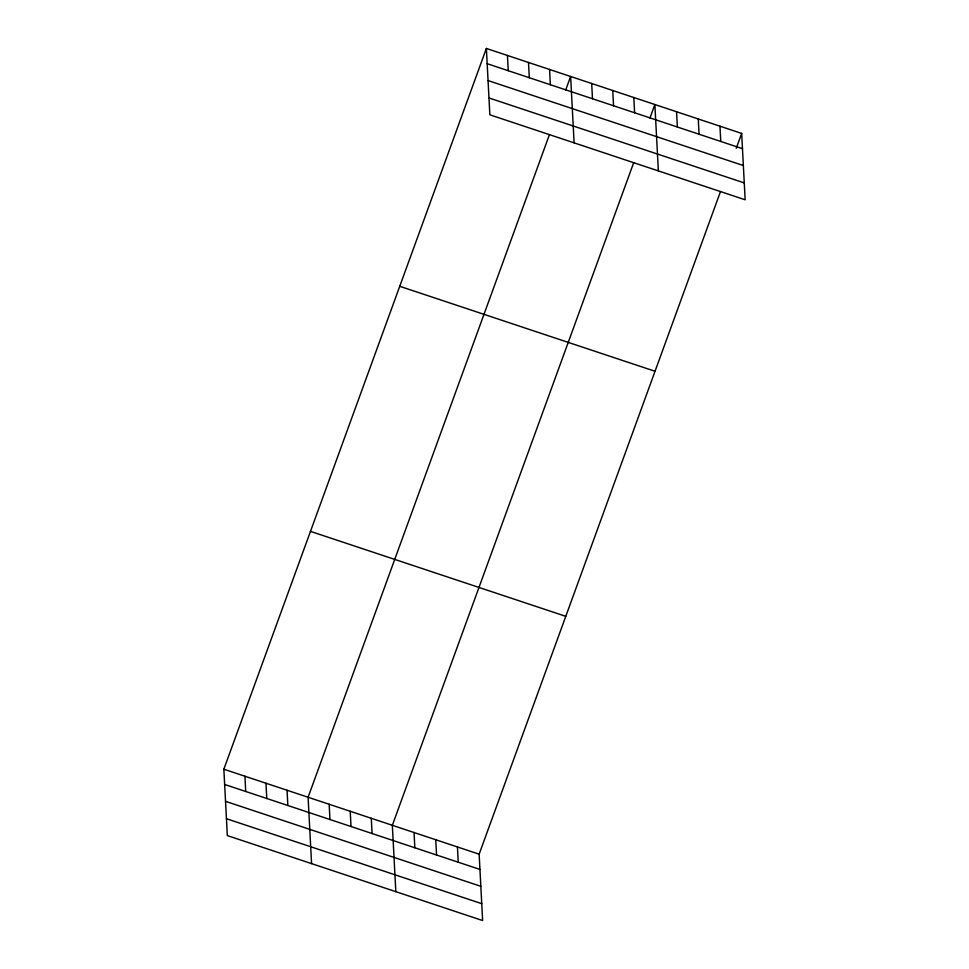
<?xml version="1.0" encoding="UTF-8"?>
<svg xmlns="http://www.w3.org/2000/svg" width="969" height="969" viewBox="0 0 969 969"><rect width="100%" height="100%" fill="white"/><g stroke="black" fill="none" stroke-linecap="round" stroke-linejoin="round"><path stroke-width="1.45" d="M720.5 191.535L479.146 854.186L482.623 920.55L227.327 835.581L223.851 769.216L486.377 48.45L741.673 133.419L745.149 199.784L489.854 114.814L486.377 48.45M549.459 134.606L308.094 797.257L311.582 863.621M565.702 90.008L570.62 76.49L574.108 142.855M633.702 162.647L392.348 825.297L395.824 891.662M649.945 118.048L654.874 104.531L658.351 170.895M736.258 148.281L741.673 133.419M487.177 63.7L742.472 148.681M488.061 80.572L743.356 165.542M488.97 97.954L744.265 182.923M399.749 286.303L655.032 371.272M310.48 531.363L565.775 616.332M223.851 769.216L479.146 854.186M224.651 784.466L479.946 869.435M225.535 801.327L480.83 886.308M226.443 818.708L481.738 903.677M719.967 126.2L720.766 141.45M698.274 118.981L699.073 134.231M676.568 111.75L677.367 127.012M633.811 97.518L634.61 112.779M612.747 90.517L613.547 105.766M591.684 83.504L592.483 98.753M549.568 69.477L550.368 84.739M528.505 62.476L529.304 77.726M507.441 55.463L508.24 70.713M457.441 846.954L458.24 862.216M435.747 839.735L436.547 854.985M414.042 832.516L414.841 847.766M371.284 818.284L372.084 833.534M350.221 811.271L351.02 826.521M329.157 804.258L329.957 819.52M287.042 790.244L287.841 805.493M265.978 783.231L266.778 798.48M244.915 776.217L245.714 791.479"/></g></svg>
